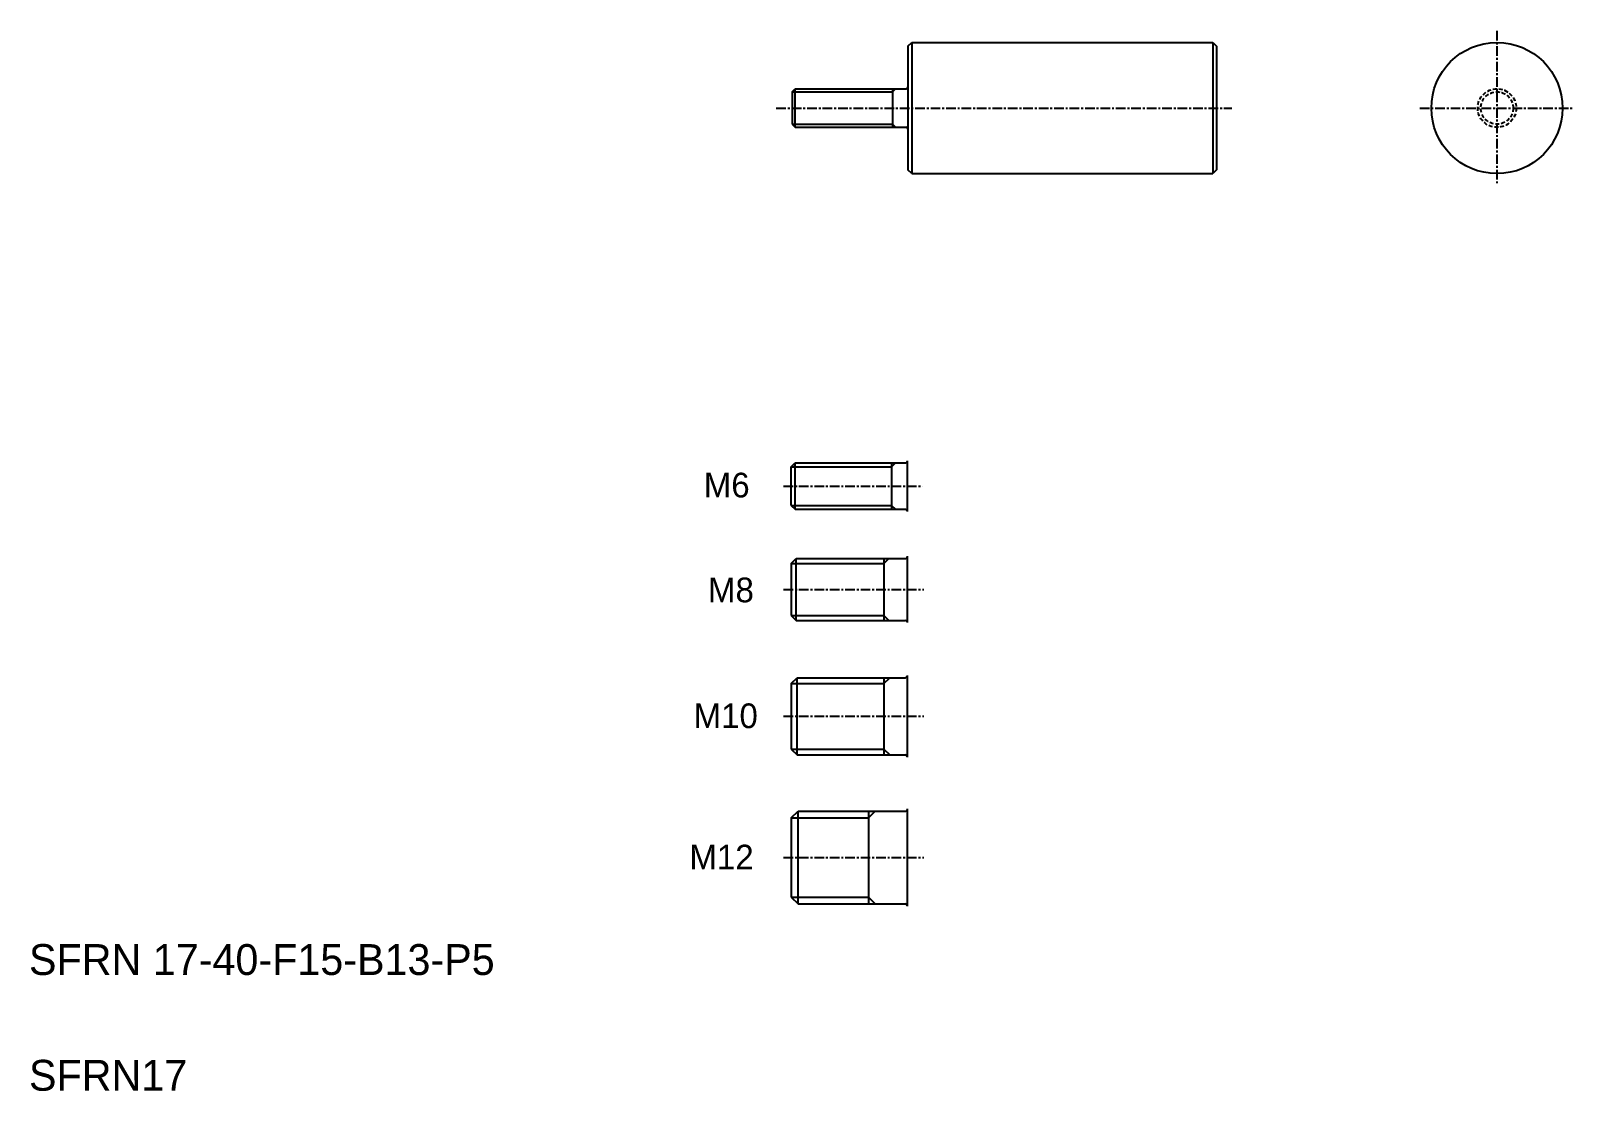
# Model space of a CAD drawing. Extents: x -9 to 191, y 14 to 151.
import ezdxf

# ---------------------------------------------------------------- set-up
doc = ezdxf.new("R2010")
doc.units = 0
doc.linetypes.add('CENTER', pattern=[2, 1.25, -0.25, 0.25, -0.25])
doc.linetypes.add('DASHED', pattern=[0.75, 0.5, -0.25])
doc.layers.get('0').update_dxf_attribs({"linetype": 'CONTINUOUS'})
doc.layers.add('CENTER', color=1, linetype='CENTER')

msp = doc.modelspace()

# ---------------------------------------------------------------- linework, layer by layer
at = {"color": 7, "linetype": 'CONTINUOUS'}
for p, q in [((104.87, 149.01), (105.37, 149.51)), ((104.87, 149.01), (104.87, 133.01)), ((105.37, 149.51), (144.37, 149.51)), ((105.37, 149.51), (105.37, 132.51)), ((144.37, 149.51), (144.37, 132.51)), ((144.37, 149.51), (144.87, 149.01)), ((144.87, 149.01), (144.87, 133.01)), ((89.87, 143.11), (90.27, 143.51)), ((90.27, 138.51), (90.27, 143.51)), ((90.27, 143.51), (104.67, 143.51)), ((102.87, 143.51), (102.87, 138.51)), ((89.87, 138.91), (90.27, 138.51)), ((90.27, 138.51), (104.67, 138.51)), ((105.37, 132.51), (104.87, 133.01)), ((105.37, 132.51), (144.37, 132.51)), ((144.87, 133.01), (144.37, 132.51)), ((89.77, 94.51), (90.27, 95.01)), ((90.27, 89.01), (90.27, 95.01)), ((90.27, 95.01), (104.57, 95.01)), ((102.77, 95.01), (102.77, 89.01)), ((89.77, 89.51), (90.27, 89.01)), ((90.27, 89.01), (104.57, 89.01)), ((89.77, 82), (90.39, 82.62)), ((90.39, 74.62), (90.39, 82.62)), ((90.39, 82.62), (104.57, 82.62)), ((101.77, 82.62), (101.77, 74.62)), ((89.77, 75.25), (90.39, 74.62)), ((90.39, 74.62), (104.57, 74.62)), ((89.77, 66.44), (90.52, 67.19)), ((90.52, 57.19), (90.52, 67.19)), ((90.52, 67.19), (104.57, 67.19)), ((101.77, 67.19), (101.77, 57.19)), ((89.77, 57.94), (90.52, 57.19)), ((90.52, 57.19), (104.57, 57.19)), ((89.77, 49.01), (90.64, 49.88)), ((90.64, 37.88), (90.64, 49.88)), ((90.64, 49.88), (104.57, 49.88)), ((99.77, 49.88), (99.77, 37.88)), ((89.77, 38.76), (90.64, 37.88)), ((90.64, 37.88), (104.57, 37.88))]:
    msp.add_line(p, q, dxfattribs=at)
for p, q in [((144.87, 144.51), (144.87, 144.51)), ((89.87, 143.11), (89.87, 138.91)), ((144.87, 141.01), (144.87, 141.01)), ((89.77, 89.51), (89.77, 94.51)), ((104.77, 95.31), (104.77, 88.71)), ((89.77, 82), (89.77, 75.25)), ((89.77, 66.44), (89.77, 57.94)), ((89.77, 49.01), (89.77, 38.76))]:
    msp.add_line(p, q)
at = {"color": 3, "linetype": 'CONTINUOUS'}
for p, q in [((89.87, 143.11), (102.87, 143.11)), ((102.87, 143.11), (103.27, 143.51)), ((89.87, 138.91), (102.87, 138.91)), ((102.87, 138.91), (103.27, 138.51)), ((89.77, 94.51), (102.77, 94.51)), ((102.77, 94.51), (103.27, 95.01)), ((89.77, 89.51), (102.77, 89.51)), ((102.77, 89.51), (103.27, 89.01)), ((89.77, 82), (101.77, 82)), ((101.77, 82), (102.39, 82.62)), ((89.77, 75.25), (101.77, 75.25)), ((101.77, 75.25), (102.39, 74.62)), ((89.77, 66.44), (101.77, 66.44)), ((101.77, 66.44), (102.52, 67.19)), ((89.77, 57.94), (101.77, 57.94)), ((101.77, 57.94), (102.52, 57.19)), ((89.77, 49.01), (99.77, 49.01)), ((99.77, 49.01), (100.64, 49.88)), ((89.77, 38.76), (99.77, 38.76)), ((99.77, 38.76), (100.64, 37.88))]:
    msp.add_line(p, q, dxfattribs=at)
at = {"color": 7}
for p, q in [((104.77, 82.92), (104.77, 74.32)), ((104.77, 67.49), (104.77, 56.89)), ((104.77, 50.18), (104.77, 37.58))]:
    msp.add_line(p, q, dxfattribs=at)
msp.add_circle((181.21, 141.01), 8.5)
at = {"color": 3, "linetype": 'DASHED'}
for radius in [2.5, 2.1]:
    msp.add_circle((181.21, 141.01), radius, dxfattribs=at)
at = {"color": 7, "linetype": 'CONTINUOUS'}
for centre, start, end in [((104.67, 143.71), 270, 0), ((104.67, 138.31), 0, 90)]:
    msp.add_arc(centre, 0.2, start, end, dxfattribs=at)
for centre, start, end in [((104.57, 95.21), 270, 0), ((104.57, 88.81), 0, 90), ((104.57, 82.82), 270, 0), ((104.57, 74.42), 0, 90), ((104.57, 67.39), 270, 0), ((104.57, 56.99), 0, 90), ((104.57, 50.08), 270, 0), ((104.57, 37.68), 0, 90)]:
    msp.add_arc(centre, 0.2, start, end)
at = {"layer": 'CENTER', "color": 1, "linetype": 'CENTER'}
for p, q in [((181.21, 151.01), (181.21, 131.01)), ((87.83, 141.01), (146.87, 141.01)), ((171.21, 141.01), (191.21, 141.01)), ((88.76, 92.01), (106.79, 92.01)), ((88.76, 78.62), (106.94, 78.62)), ((88.76, 62.19), (106.94, 62.19)), ((88.76, 43.88), (106.94, 43.88))]:
    msp.add_line(p, q, dxfattribs=at)

# ---------------------------------------------------------------- texts
at = {"color": 7, "linetype": 'CONTINUOUS'}
for s, p in [('M6', (78.43, 90.55)), ('M8', (78.98, 76.96)), ('M10', (77.11, 60.65)), ('M12', (76.57, 42.34))]:
    msp.add_text(s, height=3.2, dxfattribs=at).set_placement(p)
for s, p in [('SFRN 17-40-F15-B13-P5', (-9.01, 28.66)), ('SFRN17', (-9.01, 13.66))]:
    msp.add_text(s, height=4).set_placement(p)

doc.saveas('drawing.dxf')
